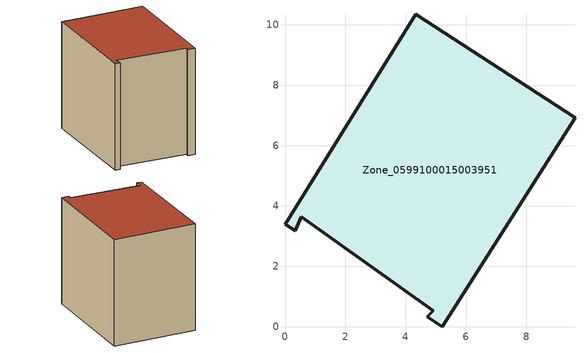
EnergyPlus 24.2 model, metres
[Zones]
Zone_0599100015003951
 floor ground (C_G): 4.33,10.35 9.61,6.92 5.21,0 4.72,0.32 4.91,0.52 0.53,3.64 0.33,3.17 0,3.39 z0.91
 wall outside (C_F): 9.61,6.92 4.33,10.35 0,3.39 0.33,3.17 0.53,3.64 4.91,0.52 4.72,0.32 5.21,0 9.61,6.92 z0.91:9
 roof outside (C_R): 4.72,0.32 5.21,0 9.61,6.92 4.33,10.35 0,3.39 0.33,3.17 0.53,3.64 4.91,0.52 z9
[BUILDING]
Pand.0599100015003951: North Axis=0; Terrain=City; Loads Convergence Tolerance Value=0.04; Temperature Convergence Tolerance Value=0.4; Solar Distribution=FullExterior; Maximum Number of Warmup Days=25; Minimum Number of Warmup Days=1
[Site:Location]
Rotterdam.The.Hague.AP_ZH_NLD Design_Conditions: Latitude=51.96; Longitude=4.45; Time Zone=1; Elevation=-4.5
[SITE:GROUNDTEMPERATURE:BUILDINGSURFACE]
18, 18, 18, 18, 18, 18, 18, 18, 18, 18, 18, 18
[MATERIAL] Thermal Absorptance=0.9; Solar Absorptance=0.7; Visible Absorptance=0.7
Name | Roughness | Thickness | Conductivity | Density | Specific Heat
G.TI.1965-1974 | MediumSmooth | 0.15 | 0.882353 | 540 | 1210
F.TI.1965-1974 | Rough | 0.3 | 0.697674 | 1920 | 840
R.TI.1965-1974 | MediumRough | 0.2 | 0.232558 | 1500 | 1000
[CONSTRUCTION]
C_G: G.TI.1965-1974
C_F: F.TI.1965-1974
C_R: R.TI.1965-1974
[ZONE]
Zone_0599100015003951: Type=1; Multiplier=1; Ceiling Height=Autocalculate; Volume=Autocalculate; Floor Area=autocalculate; Part of Total Floor Area=Yes
[ZONEINFILTRATION:DESIGNFLOWRATE]
Infil_Zone_0599100015003951: Zone or ZoneList or Space or SpaceList=Zone_0599100015003951; Schedule=AlwaysOn; Design Flow Rate Calculation Method=Flow/Area; Flow Rate per Floor Area=0.003; Constant Term Coefficient=1; Temperature Term Coefficient=0; Velocity Term Coefficient=0; Velocity Squared Term Coefficient=0
[HVACTEMPLATE:ZONE:IDEALLOADSAIRSYSTEM]
Zone_0599100015003951: Maximum Heating Supply Air Temperature=50; Minimum Cooling Supply Air Temperature=13; Maximum Heating Supply Air Humidity Ratio=0.0156; Minimum Cooling Supply Air Humidity Ratio=0.0077; Heating Limit=NoLimit; Cooling Limit=NoLimit; Dehumidification Control Type=ConstantSensibleHeatRatio; Cooling Sensible Heat Ratio=0.7; Dehumidification Setpoint=60; Humidification Control Type=None; Humidification Setpoint=30; Outdoor Air Method=None; Outdoor Air Flow Rate per Person=0.00944; Outdoor Air Flow Rate per Zone Floor Area=0; Outdoor Air Flow Rate per Zone=0; Demand Controlled Ventilation Type=None; Outdoor Air Economizer Type=NoEconomizer; Heat Recovery Type=None; Sensible Heat Recovery Effectiveness=0.7; Latent Heat Recovery Effectiveness=0.65
[ZONECONTROL:THERMOSTAT]
ThermostatControl_Zone_0599100015003951: Zone or ZoneList=Zone_0599100015003951; Control Type Schedule=DualSetpointControlType; Control 1=Thermostat_Zone_0599100015003951; Temperature Difference Between Cutout And Setpoint=0
[THERMOSTATSETPOINT:DUALSETPOINT]
Thermostat_Zone_0599100015003951: Heating Setpoint Temperature Schedule=HeatingSetpoint_Zone_0599100015003951; Cooling Setpoint Temperature Schedule=CoolingSetpoint_Zone_0599100015003951
[SCHEDULE:COMPACT]
HeatingSetpoint_Zone_0599100015003951: Through: 12/31, For: AllDays, Until: 24:00, 21
CoolingSetpoint_Zone_0599100015003951: Through: 12/31, For: AllDays, Until: 24:00, 24
DualSetpointControlType: Through: 12/31, For: AllDays, Until: 24:00, 4
AlwaysOn: Through: 12/31, For: AllDays, Until: 24:00, 1
